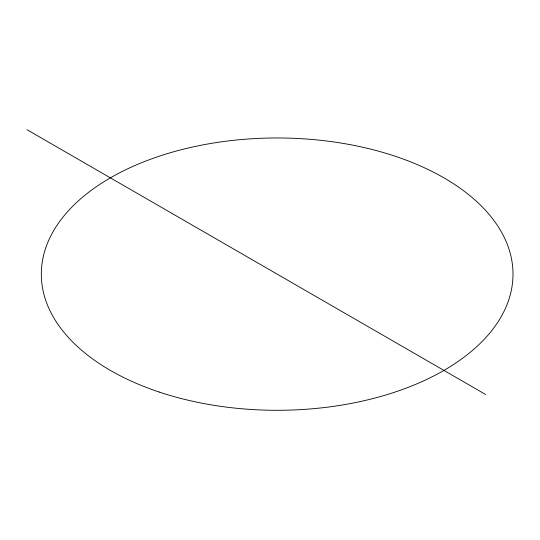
<?xml version="1.0" encoding="UTF-8"?>
<svg xmlns="http://www.w3.org/2000/svg" width="540" height="540" viewBox="0 0 540 540"><rect width="100%" height="100%" fill="white"/><g stroke="black" fill="none" stroke-linecap="round" stroke-linejoin="round"><path stroke-width="0.81" d="M27 129.708L485.615 394.483M159.233 392.054A235.845 136.168 0 0 0 513 274.131A235.845 136.168 0 0 0 159.233 156.209A235.845 136.168 0 0 0 159.233 392.054"/></g></svg>
